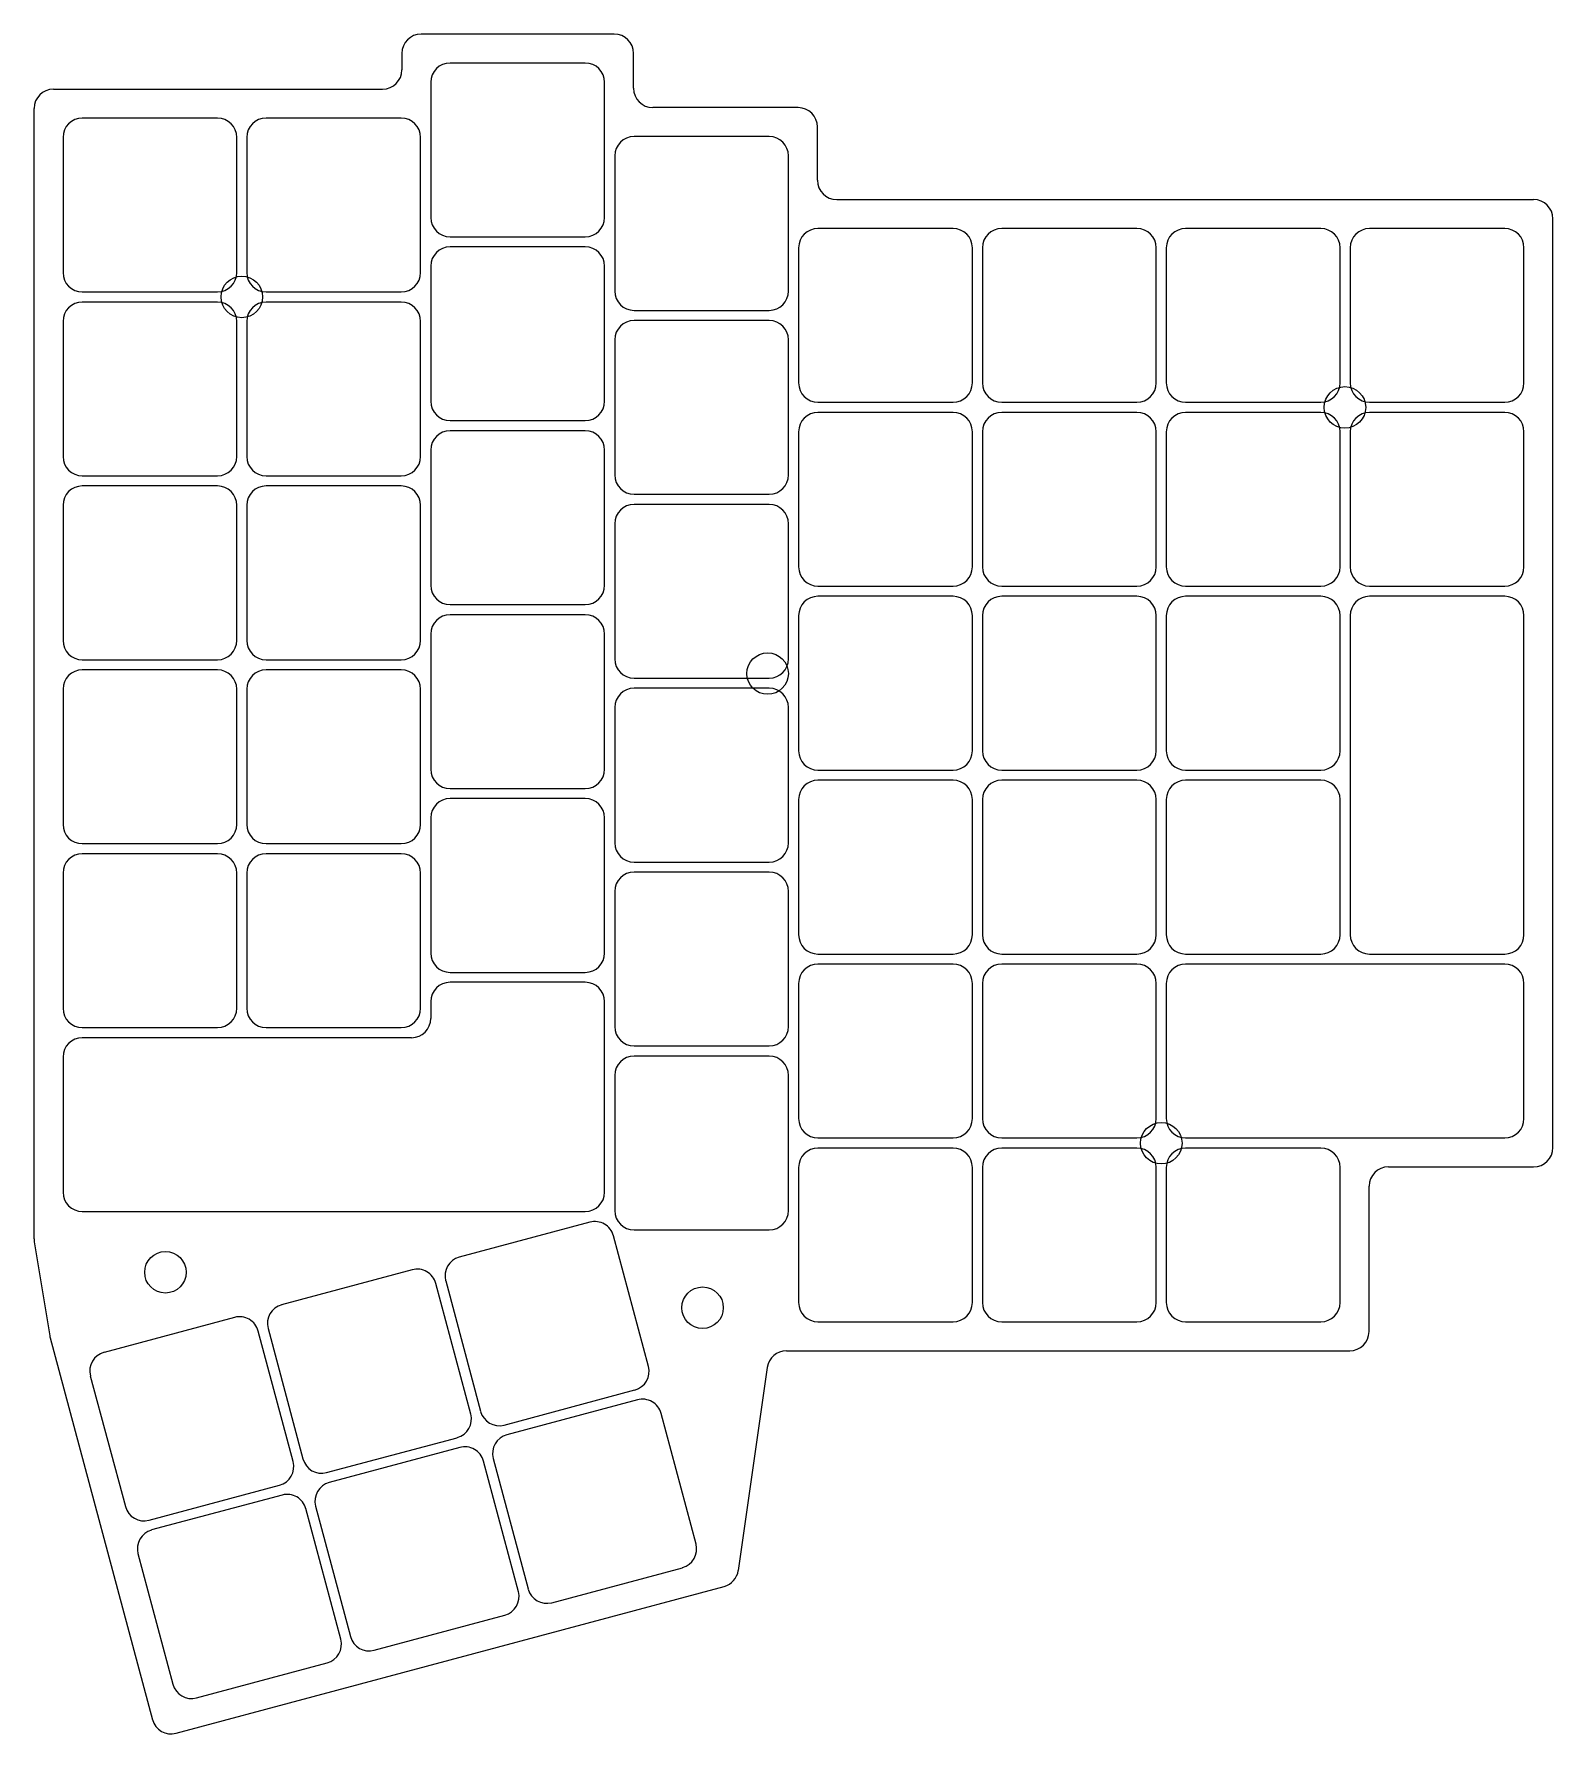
# Model space of a CAD drawing. Header units: millimetres. Extents: x 213 to 370, y -231 to -55.
import ezdxf

# ---------------------------------------------------------------- set-up
doc = ezdxf.new("R2010")
doc.units = ezdxf.units.MM

msp = doc.modelspace()

# ---------------------------------------------------------------- linework, layer by layer
at = {"linetype": 'CONTINUOUS'}
for p, q in [((272.88, -54.66), (252.88, -54.66)), ((250.88, -56.66), (250.88, -58.37)), ((269.88, -57.66), (255.88, -57.66)), ((274.88, -60.27), (274.88, -56.66)), ((253.88, -59.66), (253.88, -73.66)), ((271.88, -73.66), (271.88, -59.66)), ((214.78, -60.37), (248.88, -60.37)), ((212.78, -179.46), (212.78, -62.37)), ((231.78, -63.37), (217.78, -63.37)), ((250.82, -63.37), (236.82, -63.37)), ((291.93, -62.27), (276.88, -62.27)), ((293.93, -69.8), (293.93, -64.28)), ((215.78, -65.37), (215.78, -79.37)), ((233.78, -79.37), (233.78, -65.37)), ((234.82, -65.37), (234.82, -79.37)), ((252.82, -79.37), (252.82, -65.37)), ((288.93, -65.28), (274.93, -65.28)), ((272.93, -67.28), (272.93, -81.28)), ((290.93, -81.28), (290.93, -67.28)), ((295.93, -71.8), (368.12, -71.8)), ((370.12, -170), (370.12, -73.8)), ((255.88, -75.66), (269.88, -75.66)), ((307.98, -74.8), (293.98, -74.8)), ((327.02, -74.8), (313.02, -74.8)), ((346.07, -74.8), (332.07, -74.8)), ((365.12, -74.8), (351.12, -74.8)), ((269.88, -76.7), (255.88, -76.7)), ((291.98, -76.8), (291.98, -90.8)), ((309.98, -90.8), (309.98, -76.8)), ((311.02, -76.8), (311.02, -90.8)), ((329.02, -90.8), (329.02, -76.8)), ((330.07, -76.8), (330.07, -90.8)), ((348.07, -90.8), (348.07, -76.8)), ((349.12, -76.8), (349.12, -90.8)), ((367.12, -90.8), (367.12, -76.8)), ((253.88, -78.7), (253.88, -92.7)), ((271.88, -92.7), (271.88, -78.7)), ((217.78, -81.37), (231.78, -81.37)), ((231.78, -82.42), (217.78, -82.42)), ((236.82, -81.37), (250.82, -81.37)), ((250.82, -82.42), (236.82, -82.42)), ((215.78, -84.42), (215.78, -98.42)), ((233.78, -98.42), (233.78, -84.42)), ((234.82, -84.42), (234.82, -98.42)), ((252.82, -98.42), (252.82, -84.42)), ((274.93, -83.28), (288.93, -83.28)), ((288.93, -84.33), (274.93, -84.33)), ((272.93, -86.33), (272.93, -100.33)), ((290.93, -100.33), (290.93, -86.33)), ((293.98, -92.8), (307.98, -92.8)), ((313.02, -92.8), (327.02, -92.8)), ((332.07, -92.8), (346.07, -92.8)), ((351.12, -92.8), (365.12, -92.8)), ((255.88, -94.7), (269.88, -94.7)), ((307.98, -93.85), (293.98, -93.85)), ((327.02, -93.85), (313.02, -93.85)), ((346.07, -93.85), (332.07, -93.85)), ((365.12, -93.85), (351.12, -93.85)), ((269.88, -95.75), (255.88, -95.75)), ((291.98, -95.85), (291.98, -109.85)), ((309.98, -109.85), (309.98, -95.85)), ((311.02, -95.85), (311.02, -109.85)), ((329.02, -109.85), (329.02, -95.85)), ((330.07, -95.85), (330.07, -109.85)), ((348.07, -109.85), (348.07, -95.85)), ((349.12, -95.85), (349.12, -109.85)), ((367.12, -109.85), (367.12, -95.85)), ((253.88, -97.75), (253.88, -111.75)), ((271.88, -111.75), (271.88, -97.75)), ((217.78, -100.42), (231.78, -100.42)), ((231.78, -101.47), (217.78, -101.47)), ((236.82, -100.42), (250.82, -100.42)), ((250.82, -101.47), (236.82, -101.47)), ((215.78, -103.47), (215.78, -117.47)), ((233.78, -117.47), (233.78, -103.47)), ((234.82, -103.47), (234.82, -117.47)), ((252.82, -117.47), (252.82, -103.47)), ((274.93, -102.33), (288.93, -102.33)), ((288.93, -103.38), (274.93, -103.38)), ((272.93, -105.38), (272.93, -119.38)), ((290.93, -119.38), (290.93, -105.38)), ((293.98, -111.85), (307.98, -111.85)), ((313.02, -111.85), (327.02, -111.85)), ((332.07, -111.85), (346.07, -111.85)), ((351.12, -111.85), (365.12, -111.85)), ((255.88, -113.75), (269.88, -113.75)), ((307.98, -112.9), (293.98, -112.9)), ((327.02, -112.9), (313.02, -112.9)), ((346.07, -112.9), (332.07, -112.9)), ((365.12, -112.9), (351.12, -112.9)), ((269.88, -114.81), (255.88, -114.81)), ((291.98, -114.9), (291.98, -128.9)), ((309.98, -128.9), (309.98, -114.9)), ((311.02, -114.9), (311.02, -128.9)), ((329.02, -128.9), (329.02, -114.9)), ((330.07, -114.9), (330.07, -128.9)), ((348.07, -128.9), (348.07, -114.9)), ((349.12, -114.9), (349.12, -147.95)), ((367.12, -147.95), (367.12, -114.9)), ((253.88, -116.81), (253.88, -130.81)), ((271.88, -130.81), (271.88, -116.81)), ((217.78, -119.47), (231.78, -119.47)), ((236.82, -119.47), (250.82, -119.47)), ((231.78, -120.52), (217.78, -120.52)), ((250.82, -120.52), (236.82, -120.52)), ((274.93, -121.38), (288.93, -121.38)), ((215.78, -122.52), (215.78, -136.52)), ((233.78, -136.52), (233.78, -122.52)), ((234.82, -122.52), (234.82, -136.52)), ((252.82, -136.52), (252.82, -122.52)), ((288.93, -122.42), (274.93, -122.42)), ((272.93, -124.42), (272.93, -138.43)), ((290.93, -138.43), (290.93, -124.42)), ((293.98, -130.9), (307.98, -130.9)), ((307.98, -131.95), (293.98, -131.95)), ((313.02, -130.9), (327.02, -130.9)), ((327.02, -131.95), (313.02, -131.95)), ((332.07, -130.9), (346.07, -130.9)), ((346.07, -131.95), (332.07, -131.95)), ((255.88, -132.81), (269.88, -132.81)), ((269.88, -133.85), (255.88, -133.85)), ((291.98, -133.95), (291.98, -147.95)), ((309.98, -147.95), (309.98, -133.95)), ((311.02, -133.95), (311.02, -147.95)), ((329.02, -147.95), (329.02, -133.95)), ((330.07, -133.95), (330.07, -147.95)), ((348.07, -147.95), (348.07, -133.95)), ((253.88, -135.85), (253.88, -149.85)), ((271.88, -149.85), (271.88, -135.85)), ((217.78, -138.52), (231.78, -138.52)), ((236.82, -138.52), (250.82, -138.52)), ((231.78, -139.57), (217.78, -139.57)), ((250.82, -139.57), (236.82, -139.57)), ((274.93, -140.43), (288.93, -140.43)), ((215.78, -141.57), (215.78, -155.57)), ((233.78, -155.57), (233.78, -141.57)), ((234.82, -141.57), (234.82, -155.57)), ((252.82, -155.57), (252.82, -141.57)), ((288.93, -141.47), (274.93, -141.47)), ((272.93, -143.47), (272.93, -157.47)), ((290.93, -157.47), (290.93, -143.47)), ((293.98, -149.95), (307.98, -149.95)), ((307.98, -151), (293.98, -151)), ((313.02, -149.95), (327.02, -149.95)), ((327.02, -151), (313.02, -151)), ((332.07, -149.95), (346.07, -149.95)), ((365.12, -151), (332.07, -151)), ((351.12, -149.95), (365.12, -149.95)), ((255.88, -151.85), (269.88, -151.85)), ((269.88, -152.88), (255.88, -152.88)), ((291.98, -153), (291.98, -167)), ((309.98, -167), (309.98, -153)), ((311.02, -153), (311.02, -167)), ((329.02, -167), (329.02, -153)), ((330.07, -153), (330.07, -167)), ((367.12, -167), (367.12, -153)), ((253.88, -154.88), (253.88, -156.62)), ((271.88, -174.62), (271.88, -154.88)), ((217.78, -157.57), (231.78, -157.57)), ((236.82, -157.57), (250.82, -157.57)), ((251.88, -158.62), (217.78, -158.62)), ((274.93, -159.47), (288.93, -159.47)), ((215.78, -160.62), (215.78, -174.62)), ((288.93, -160.53), (274.93, -160.53)), ((272.93, -162.53), (272.93, -176.53)), ((290.93, -176.53), (290.93, -162.53)), ((293.98, -169), (307.98, -169)), ((313.02, -169), (327.02, -169)), ((332.07, -169), (365.12, -169)), ((307.98, -170.05), (293.98, -170.05)), ((327.02, -170.05), (313.02, -170.05)), ((346.07, -170.05), (332.07, -170.05)), ((291.98, -172.05), (291.98, -186.05)), ((309.98, -186.05), (309.98, -172.05)), ((311.02, -172.05), (311.02, -186.05)), ((329.02, -186.05), (329.02, -172.05)), ((330.07, -172.05), (330.07, -186.05)), ((348.07, -186.05), (348.07, -172.05)), ((353.07, -172), (368.12, -172)), ((351.07, -189.05), (351.07, -174)), ((217.78, -176.62), (269.88, -176.62)), ((270.35, -177.73), (256.83, -181.35)), ((276.43, -192.67), (272.8, -179.14)), ((274.93, -178.53), (288.93, -178.53)), ((212.8, -179.78), (214.41, -189.51)), ((251.95, -182.66), (238.43, -186.28)), ((258.03, -197.6), (254.4, -184.07)), ((255.42, -183.8), (259.04, -197.32)), ((233.55, -187.59), (220.03, -191.21)), ((293.98, -188.05), (307.98, -188.05)), ((313.02, -188.05), (327.02, -188.05)), ((332.07, -188.05), (346.07, -188.05)), ((214.45, -189.7), (225.05, -229.26)), ((239.62, -202.53), (236, -189)), ((237.02, -188.73), (240.64, -202.25)), ((290.71, -191.05), (349.07, -191.05)), ((218.61, -193.66), (222.24, -207.18)), ((288.73, -192.77), (285.73, -213.81)), ((261.49, -198.74), (275.01, -195.11)), ((275.28, -196.13), (261.76, -199.75)), ((281.36, -211.07), (277.73, -197.54)), ((243.09, -203.67), (256.61, -200.05)), ((256.88, -201.06), (243.36, -204.68)), ((262.96, -216), (259.33, -202.47)), ((260.35, -202.2), (263.97, -215.72)), ((224.69, -208.6), (238.21, -204.98)), ((238.48, -205.99), (224.96, -209.61)), ((244.56, -220.93), (240.93, -207.4)), ((241.95, -207.13), (245.57, -220.66)), ((223.54, -212.06), (227.17, -225.59)), ((266.42, -217.14), (279.94, -213.52)), ((227.5, -230.67), (284.27, -215.46)), ((248.02, -222.07), (261.54, -218.45)), ((229.62, -227), (243.14, -223.38))]:
    msp.add_line(p, q, dxfattribs=at)
for centre in [(234.3, -81.89), (348.57, -93.33), (288.77, -120.9), (329.55, -169.55), (226.39, -182.92), (282.03, -186.59)]:
    msp.add_circle(centre, 2.15, dxfattribs=at)
for centre, start, end in [((252.88, -56.66), 90, 180), ((272.88, -56.66), 0, 90), ((255.88, -59.66), 90, 180), ((269.88, -59.66), 0, 90), ((248.88, -58.37), 270, 0), ((214.78, -62.37), 90, 180), ((276.88, -60.27), 180, 270), ((217.78, -65.37), 90, 180), ((231.78, -65.37), 0, 90), ((236.82, -65.37), 90, 180), ((250.82, -65.37), 0, 90), ((291.93, -64.28), 0, 90), ((274.93, -67.28), 90, 180), ((288.93, -67.28), 0, 90), ((295.93, -69.8), 180, 270), ((368.12, -73.8), 0, 90), ((255.88, -73.66), 180, 270), ((269.88, -73.66), 270, 0), ((293.98, -76.8), 90, 180), ((307.98, -76.8), 0, 90), ((313.02, -76.8), 90, 180), ((327.02, -76.8), 0, 90), ((332.07, -76.8), 90, 180), ((346.07, -76.8), 0, 90), ((351.12, -76.8), 90, 180), ((365.12, -76.8), 0, 90), ((255.88, -78.7), 90, 180), ((269.88, -78.7), 0, 90), ((217.78, -79.37), 180, 270), ((231.78, -79.37), 270, 0), ((236.82, -79.37), 180, 270), ((250.82, -79.37), 270, 0), ((217.78, -84.42), 90, 180), ((231.78, -84.42), 0, 90), ((236.82, -84.42), 90, 180), ((250.82, -84.42), 0, 90), ((274.93, -81.28), 180, 270), ((288.93, -81.28), 270, 0), ((274.93, -86.33), 90, 180), ((288.93, -86.33), 0, 90), ((293.98, -90.8), 180, 270), ((307.98, -90.8), 270, 0), ((313.02, -90.8), 180, 270), ((327.02, -90.8), 270, 0), ((332.07, -90.8), 180, 270), ((346.07, -90.8), 270, 0), ((351.12, -90.8), 180, 270), ((365.12, -90.8), 270, 0), ((255.88, -92.7), 180, 270), ((269.88, -92.7), 270, 0), ((293.98, -95.85), 90, 180), ((307.98, -95.85), 0, 90), ((313.02, -95.85), 90, 180), ((327.02, -95.85), 0, 90), ((332.07, -95.85), 90, 180), ((346.07, -95.85), 0, 90), ((351.12, -95.85), 90, 180), ((365.12, -95.85), 0, 90), ((255.88, -97.75), 90, 180), ((269.88, -97.75), 0, 90), ((217.78, -98.42), 180, 270), ((231.78, -98.42), 270, 0), ((236.82, -98.42), 180, 270), ((250.82, -98.42), 270, 0), ((274.93, -100.33), 180, 270), ((288.93, -100.33), 270, 0), ((217.78, -103.47), 90, 180), ((231.78, -103.47), 0, 90), ((236.82, -103.47), 90, 180), ((250.82, -103.47), 0, 90), ((274.93, -105.38), 90, 180), ((288.93, -105.38), 0, 90), ((293.98, -109.85), 180, 270), ((307.98, -109.85), 270, 0), ((313.02, -109.85), 180, 270), ((327.02, -109.85), 270, 0), ((332.07, -109.85), 180, 270), ((346.07, -109.85), 270, 0), ((351.12, -109.85), 180, 270), ((365.12, -109.85), 270, 0), ((255.88, -111.75), 180, 270), ((269.88, -111.75), 270, 0), ((293.98, -114.9), 90, 180), ((307.98, -114.9), 0, 90), ((313.02, -114.9), 90, 180), ((327.02, -114.9), 0, 90), ((332.07, -114.9), 90, 180), ((346.07, -114.9), 0, 90), ((351.12, -114.9), 90, 180), ((365.12, -114.9), 0, 90), ((255.88, -116.81), 90, 180), ((269.88, -116.81), 0, 90), ((217.78, -117.47), 180, 270), ((231.78, -117.47), 270, 0), ((236.82, -117.47), 180, 270), ((250.82, -117.47), 270, 0), ((274.93, -119.38), 180, 270), ((288.93, -119.38), 270, 0), ((217.78, -122.52), 90, 180), ((231.78, -122.52), 0, 90), ((236.82, -122.52), 90, 180), ((250.82, -122.52), 0, 90), ((274.93, -124.42), 90, 180), ((288.93, -124.42), 0, 90), ((293.98, -128.9), 180, 270), ((307.98, -128.9), 270, 0), ((313.02, -128.9), 180, 270), ((327.02, -128.9), 270, 0), ((332.07, -128.9), 180, 270), ((346.07, -128.9), 270, 0), ((255.88, -130.81), 180, 270), ((269.88, -130.81), 270, 0), ((293.98, -133.95), 90, 180), ((307.98, -133.95), 0, 90), ((313.02, -133.95), 90, 180), ((327.02, -133.95), 0, 90), ((332.07, -133.95), 90, 180), ((346.07, -133.95), 0, 90), ((255.88, -135.85), 90, 180), ((269.88, -135.85), 0, 90), ((217.78, -136.52), 180, 270), ((231.78, -136.52), 270, 0), ((236.82, -136.52), 180, 270), ((250.82, -136.52), 270, 0), ((274.93, -138.43), 180, 270), ((288.93, -138.43), 270, 0), ((217.78, -141.57), 90, 180), ((231.78, -141.57), 0, 90), ((236.82, -141.57), 90, 180), ((250.82, -141.57), 0, 90), ((274.93, -143.47), 90, 180), ((288.93, -143.47), 0, 90), ((293.98, -147.95), 180, 270), ((307.98, -147.95), 270, 0), ((313.02, -147.95), 180, 270), ((327.02, -147.95), 270, 0), ((332.07, -147.95), 180, 270), ((346.07, -147.95), 270, 0), ((351.12, -147.95), 180, 270), ((365.12, -147.95), 270, 0), ((255.88, -149.85), 180, 270), ((269.88, -149.85), 270, 0), ((293.98, -153), 90, 180), ((307.98, -153), 0, 90), ((313.02, -153), 90, 180), ((327.02, -153), 0, 90), ((332.07, -153), 90, 180), ((365.12, -153), 0, 90), ((255.88, -154.88), 90, 180), ((269.88, -154.88), 0, 90), ((217.78, -155.57), 180, 270), ((231.78, -155.57), 270, 0), ((236.82, -155.57), 180, 270), ((250.82, -155.57), 270, 0), ((251.88, -156.62), 270, 0), ((274.93, -157.47), 180, 270), ((288.93, -157.47), 270, 0), ((217.78, -160.62), 90, 180), ((274.93, -162.53), 90, 180), ((288.93, -162.53), 0, 90), ((293.98, -167), 180, 270), ((307.98, -167), 270, 0), ((313.02, -167), 180, 270), ((327.02, -167), 270, 0), ((332.07, -167), 180, 270), ((365.12, -167), 270, 0), ((293.98, -172.05), 90, 180), ((307.98, -172.05), 0, 90), ((313.02, -172.05), 90, 180), ((327.02, -172.05), 0, 90), ((332.07, -172.05), 90, 180), ((346.07, -172.05), 0, 90), ((368.12, -170), 270, 0), ((353.07, -174), 90, 180), ((217.78, -174.62), 180, 270), ((269.88, -174.62), 270, 0), ((270.87, -179.66), 15, 105), ((274.93, -176.53), 180, 270), ((288.93, -176.53), 270, 0), ((214.78, -179.46), 180, 189.366), ((257.35, -183.28), 105, 195), ((252.47, -184.59), 15, 105), ((238.95, -188.21), 105, 195), ((293.98, -186.05), 180, 270), ((307.98, -186.05), 270, 0), ((313.02, -186.05), 180, 270), ((327.02, -186.05), 270, 0), ((332.07, -186.05), 180, 270), ((346.07, -186.05), 270, 0), ((234.07, -189.52), 15, 105), ((216.38, -189.19), 189.366, 195), ((349.07, -189.05), 270, 0), ((220.55, -193.14), 105, 195), ((290.71, -193.05), 90, 171.8983), ((274.49, -193.18), 285, 15), ((275.8, -198.06), 15, 105), ((256.09, -198.11), 285, 15), ((260.97, -196.81), 195, 285), ((262.28, -201.68), 105, 195), ((242.57, -201.74), 195, 285), ((257.4, -202.99), 15, 105), ((237.69, -203.04), 285, 15), ((239, -207.92), 15, 105), ((243.88, -206.61), 105, 195), ((224.17, -206.67), 195, 285), ((225.48, -211.55), 105, 195), ((279.42, -211.58), 285, 15), ((283.75, -213.53), 285, 351.8983), ((261.02, -216.51), 285, 15), ((265.9, -215.21), 195, 285), ((242.62, -221.44), 285, 15), ((247.5, -220.14), 195, 285), ((229.1, -225.07), 195, 285), ((226.98, -228.74), 195, 285)]:
    msp.add_arc(centre, 2, start, end, dxfattribs=at)

doc.saveas('drawing.dxf')
